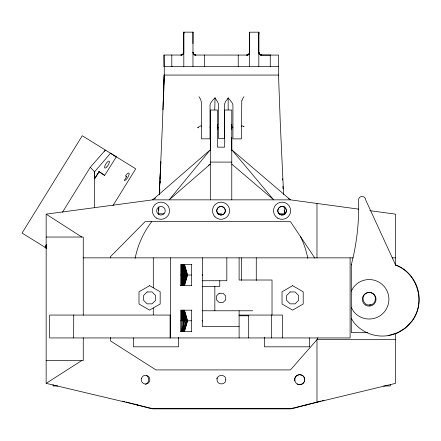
<?xml version="1.0" encoding="UTF-8"?>
<svg xmlns="http://www.w3.org/2000/svg" width="441" height="441" viewBox="0 0 441 441"><rect width="100%" height="100%" fill="white"/><g stroke="black" fill="none" stroke-linecap="round" stroke-linejoin="round"><path stroke-width="0.66" d="M53.091 384.585L53.091 385.958L57.837 385.958M164.024 55.031L164.102 66.464L164.024 55.031L182.144 55.042M171.808 55.037L171.808 66.47L172.359 66.492M183.82 33.588L183.82 32.16L183.809 66.475M192.965 66.475L192.976 32.16L183.765 32.154L183.759 52.181A2.861 2.861 0 0 1 180.898 55.037L182.976 54.204L183.715 52.92M192.965 43.604L192.976 32.16M204.398 66.481L204.404 55.053M210.318 199.85L210.318 124.329M217.474 124.329L217.474 147.167L224.623 147.167L224.623 110.029L231.773 110.029L231.773 129.334M231.773 199.85L231.773 124.329M238.223 66.497L238.228 55.064M249.623 53.565L249.628 32.182L258.839 32.187L258.823 66.503M249.672 66.503L249.628 32.182M258.779 53.57L258.784 32.187L258.834 34.31M270.261 66.508L270.267 55.081M278.514 66.514L278.519 55.081L260.333 55.075M390.362 384.585L390.362 385.958L383.587 385.958M214.756 109.781L215.043 97.93L217.766 102.202L218.593 104.478L218.615 138.65L224.337 138.65L224.359 104.462L225.676 101.336L228.438 97.869L227.942 98.376M163.738 92.401L164.124 75.058L278.69 75.058L278.69 66.475L164.019 66.464M164.124 75.058L162.327 127.085L159.3 194.453L160.838 161.77L160.055 179.112M162.988 109.743L163.837 86.397M163.892 85.063L164.278 75.725M158.672 207.127L158.341 213.802L164.046 213.802M181.306 331.367L181.802 320.783L181.268 310.199L181.835 320.783M158.721 210.462L158.903 207.127M159.719 191.785L159.863 189.117M160.182 183.114L160.292 181.113M241.503 126.28L242.032 125.812L243.614 126.363M215.043 97.93L215.065 98.459M181.819 285.597L182.883 275.013L181.819 264.429M181.89 285.597L182.954 275.013L181.89 264.429M181.89 331.367L182.883 320.783L181.819 310.199M183.814 52.181L182.921 54.204M247.555 54.971L246.762 55.064A2.861 2.861 0 0 0 249.623 52.209L249.237 53.637L248.189 54.678M182.398 285.597L183.985 275.013L182.398 264.429M182.513 285.597L184.095 275.013L182.513 264.429M182.398 331.367L183.985 320.783L182.398 310.199M182.513 331.367L184.095 320.783L182.513 310.199M183.009 285.597L185.11 275.013L183.009 264.429M183.158 285.597L185.253 275.013L183.158 264.429M183.158 331.367L185.11 320.783L183.009 310.199M183.831 285.597L186.411 275.013L183.831 264.429M183.831 331.367L186.411 320.783L183.831 310.199M183.643 285.597L186.234 275.013L183.643 264.429M183.643 331.367L186.234 320.783L183.643 310.199M351.301 264.964L353.908 253.762A230.72 230.72 0 0 0 358.643 202.342L358.566 200.087A3.561 3.561 0 0 1 362.039 196.438L363.831 196.868A3.561 3.561 0 0 1 365.688 199.905L395.566 264.964A36.774 36.774 0 0 1 412.126 320.91L405.516 327.872L397.33 332.889L388.124 335.612M184.514 285.597L187.574 275.013L184.514 264.429M184.514 331.367L187.574 320.783L184.514 310.199M184.294 285.597L187.364 275.013L184.294 264.429M184.294 331.367L187.364 320.783L184.294 310.199M210.032 127.73L210.296 127.173M46.404 244.237L45.164 247.357L46.255 248.134M249.578 52.953L248.84 54.232L247.5 54.965M317.829 337.817L316.974 339.664L290.454 369.916L155.954 369.916L110.542 340.937L110.542 337.508M351.301 291.137L353.462 287.35A19.74 19.74 0 0 1 382.446 284.677A19.74 19.74 0 0 1 382.584 313.777A19.74 19.74 0 0 1 353.577 311.385L351.301 307.482M62.479 212.242L90.273 167.321L105.377 150.056L104.655 151.219M46.603 245.025L45.164 247.357L46.322 248.101M114.958 155.982L116.264 156.924L104.644 175.419L99.192 171.494L94.572 178.958L94.572 171.819L110.498 153.225M112.995 205.534L135.712 168.826L82.263 135.751L22.05 233.052L46.553 248.217M94.683 178.423L99.192 171.494M243.934 96.717L242.759 98.591A8.434 4.686 -57.5 0 0 242.33 99.451L242.159 99.826A7.122 3.975 -57.4 0 0 242.032 100.129M46.564 245.874L45.164 247.357L46.779 248.349M214.497 98.431L214.971 97.996L214.999 98.387L214.789 98.161L213.455 99.479A9.2 3.148 -50 0 0 212.777 100.228L210.952 102.637L210.032 104.715L210.032 138.843L201.454 138.843L201.454 102.56L200.787 99.853A8.043 4.476 57.4 0 0 200.517 99.242A8.77 4.884 57.4 0 0 200.109 98.459L199.007 96.744M202.507 274.732L202.182 275.013L202.507 275.294M202.507 320.502L202.182 320.783L202.507 321.065M358.704 209.139L290.454 199.85L152.707 199.85L46.151 214.155L46.151 383.361L81.822 360.479M155.618 198.048L152.707 199.85L210.318 149.791L169.168 199.85L210.318 164.096L208.576 165.177M370.887 292.681A6.334 6.334 0 0 0 366.096 293.309C360.589 296.187 363.097 305.31 369.255 305.051C376.327 305.365 377.799 294.213 370.887 292.681M182.381 54.656L180.953 55.042M320.69 401.106L293.48 408.36A14.305 14.305 0 0 1 289.798 408.846L153.661 408.846A14.305 14.305 0 0 1 149.973 408.36L126.071 401.988M321.924 400.775L323.992 400.224M217.159 127.074L218.516 127.455A4.173 1.604 -50.1 0 1 218.626 127.94M369.255 305.051L370.887 304.836M194.415 55.048L248.167 55.07M270.774 55.075L261.64 55.07A2.861 2.861 0 0 1 258.779 52.209M210.318 162.09L231.773 162.09M217.43 213.797L221.476 213.797M278.91 213.802L284.61 213.802L284.236 206.46M46.151 237.037L83.261 237.037L83.261 315.216M83.129 257.853L353.186 257.853M392.143 257.853L395.56 257.853M191.846 264.429L180.749 264.429L180.749 285.597M180.749 275.013L183.985 275.013M184.095 275.013L185.11 275.013M185.253 275.013L186.234 275.013M186.411 275.013L187.364 275.013M187.574 275.013L191.333 275.013M202.121 280.735L226.823 280.735L226.823 257.853M180.363 285.597L191.846 285.597M202.121 286.457L219.756 286.457L219.756 280.735M191.846 310.199L180.749 310.199L180.749 331.367M202.507 310.773L252.704 310.773M238.972 315.061L282.438 315.061L282.438 337.949M239.11 315.778L248.878 315.778M180.749 320.783L183.985 320.783M184.095 320.783L185.11 320.783M186.234 320.783L185.253 320.783L183.158 310.199M186.411 320.783L187.364 320.783M187.574 320.783L191.333 320.783M239.11 326.671L202.507 326.671L202.507 257.853M180.363 331.367L191.846 331.367M367.805 332.558L351.301 332.558L351.301 264.429M395.56 339.664L316.974 339.664L316.974 402.291M309.604 346.819L264.385 346.819L264.385 337.315M46.151 360.479L83.261 360.479L83.261 337.784M195.032 54.949L195.826 55.048A2.861 2.861 0 0 1 192.965 52.187L193.296 53.615M369.955 210.671L395.56 214.155L395.56 265.311M231.883 126.782L232.92 127.747M46.151 383.361L153.01 408.68L290.454 408.68L395.56 383.361L395.56 333.148M122.769 401.106L124.836 401.657M260.951 54.976L259.165 53.637M194.343 54.662L195.087 54.949M297.179 384.001A5.005 5.005 0 0 0 304.687 379.668A5.005 5.005 0 0 0 297.179 375.33A5.005 5.005 0 0 0 297.179 384.001L299.682 384.673L302.201 384.001A4.972 4.972 0 0 0 304.538 380.952L304.538 378.35A4.972 4.972 0 0 0 302.201 375.297L299.682 374.624L297.179 375.297A4.967 4.967 0 0 0 294.836 378.35L294.836 380.952M395.566 264.964C417.462 272.913 426.171 302.322 412.126 320.91A36.774 36.774 0 0 1 353.798 322.426L351.301 318.352M288.105 198.422L290.454 199.85L231.773 149.791L273.69 199.85L231.773 164.096M116.264 156.924L110.333 153.121M104.644 175.419L98.905 171.758M46.151 214.155L81.822 237.037M259.617 54.232L261.689 55.075A2.861 2.861 0 0 1 258.828 52.214L259.214 53.642M194.398 54.662L193.351 53.615M228.438 98.437L229.48 99.484A9.195 3.131 49.9 0 1 230.169 100.234L231.983 102.632L232.92 104.704L232.92 138.882L241.503 138.882L241.745 100.995A6.411 3.578 -57.4 0 1 242.037 100.129M90.273 167.321L94.572 171.819L94.572 207.783M314.929 258.205L290.454 221.636L145.133 221.636L110.542 256.579L110.542 257.952M201.443 126.176L200.793 125.817L199.332 126.358A10.617 2.767 -46.7 0 0 198.77 126.672M181.89 310.199L182.954 320.783M282.472 178.66L282.549 180.027M282.885 186.19L283.039 188.924M284.225 210.462L284.406 213.802M283.618 194.453L280.443 127.085L278.514 75.058M228.151 98.167L228.184 109.787M258.784 32.187L258.784 33.615M192.921 32.16L192.921 32.54M183.77 32.154L183.77 33.588M350.104 257.853L350.104 337.949L49.673 337.949L49.673 315.061L170.452 315.061L170.452 257.853M316.974 203.461L316.974 257.853M309.472 337.878L309.472 346.819M272.02 315.061L272.02 280.018L239.11 280.018L239.11 257.853M271.628 315.061L271.628 337.949M256.271 257.853L256.271 280.443M248.691 315.778L248.691 337.949M241.409 257.853L241.409 280.344M239.11 310.773L239.11 337.949M231.773 137.487L231.773 150.475M217.474 129.334L217.474 110.029L210.318 110.029L210.318 129.334M214.844 286.457L214.844 310.773M210.318 137.487L210.318 150.475M191.333 264.429L191.333 285.597M191.333 310.199L191.333 331.367M178.566 337.315L178.566 346.819L133.353 346.819L133.353 337.878M164.261 66.475L164.261 75.058M153.292 257.853L153.292 287.819M153.292 307.983L153.292 314.797M73.73 315.061L73.653 337.949M249.672 52.209A2.861 2.861 0 0 1 246.811 55.07M216.801 378.797A5.005 5.005 0 0 1 217.027 377.954M146.28 375.33A5.005 5.005 0 0 1 145.486 384.37M137.961 405.158A14.305 14.305 0 0 1 136.556 404.706M136.104 404.524A14.305 14.305 0 0 1 135.205 404.11M308.248 404.11A14.305 14.305 0 0 1 307.355 404.524M306.903 404.706A14.305 14.305 0 0 1 305.497 405.158M243.619 126.369A10.606 2.74 46.6 0 1 244.182 126.688M135.122 258.382A87.996 87.996 0 0 1 151.687 221.707M300.558 236.718A87.996 87.996 0 0 1 307.829 258.382M181.802 275.013L181.268 285.597L181.835 275.013L181.306 264.429L181.802 275.013M225.831 379.651C226.057 385.302 216.823 385.302 217.033 379.651C216.823 373.996 226.057 374.001 225.831 379.651M141.39 378.527C140.916 380.379 141.754 382.441 143.413 383.411A4.349 4.349 0 0 0 146.715 383.846C150.883 382.931 150.883 376.366 146.715 375.456A4.349 4.349 0 0 0 143.413 375.886L142.509 376.581L141.39 378.527M126.611 176.72L124.356 180.369A4.289 1.34 -58.2 0 0 127.752 177.425A4.289 1.34 -58.2 0 0 128.871 173.07A4.289 1.34 -58.2 0 0 125.476 176.014L126.611 176.72M147.123 291.953L143.639 295.437L143.639 300.365L147.123 303.849L152.051 303.849L155.535 300.365L155.535 295.437L152.051 291.953L147.123 291.953M219.188 293.276L216.476 295.983L216.476 299.814L219.188 302.526L223.019 302.526L225.726 299.814L225.726 295.983L223.019 293.276L219.188 293.276M290.156 291.953L286.672 295.437L286.672 300.365L290.156 303.849L295.084 303.849L298.563 300.365L298.563 295.437L295.084 291.953L290.156 291.953M197.788 127.306L198.362 127.835L197.788 127.306M149.587 285.68L139.003 291.788L139.003 304.009L149.587 310.122L160.171 304.009L160.171 291.788L149.587 285.68M292.62 285.68L282.036 291.788L282.036 304.009L292.62 310.122L303.204 304.009L303.204 291.788L292.62 285.68M170.215 337.949L170.215 315.061L170.209 337.949M365.28 304.946A6.869 6.869 0 0 0 376.03 299.841A6.869 6.869 0 0 0 366.234 293.083A6.869 6.869 0 0 0 365.28 304.946M106.86 166.896A4.079 1.273 -58.2 0 0 109.142 161.114A4.079 1.273 -58.2 0 0 104.986 165.733A4.079 1.273 -58.2 0 0 106.86 166.896M218.014 213.775A4.289 4.289 0 0 0 225.191 211.851A4.289 4.289 0 0 0 219.938 206.597A4.289 4.289 0 0 0 218.014 213.775M279.925 214.458A4.289 4.289 0 0 0 286.363 210.743A4.289 4.289 0 0 0 279.925 207.027A4.289 4.289 0 0 0 279.925 214.458A4.289 4.289 0 0 0 286.363 210.743A4.289 4.289 0 0 0 279.925 207.027A4.289 4.289 0 0 0 279.925 214.458M158.793 214.458A4.289 4.289 0 0 0 165.232 210.743A4.289 4.289 0 0 0 158.793 207.027A4.289 4.289 0 0 0 158.793 214.458M156.649 218.174A8.583 8.583 0 0 0 169.52 210.743A8.583 8.583 0 0 0 156.649 203.312A8.583 8.583 0 0 0 156.649 218.174M214.976 216.812A8.583 8.583 0 0 0 229.337 212.964A8.583 8.583 0 0 0 218.824 202.452A8.583 8.583 0 0 0 214.976 216.812M277.78 218.174A8.583 8.583 0 0 0 290.652 210.743A8.583 8.583 0 0 0 277.78 203.312A8.583 8.583 0 0 0 277.78 218.174M218.901 214.458A4.289 4.289 0 0 0 225.34 210.743A4.289 4.289 0 0 0 218.901 207.027A4.289 4.289 0 0 0 218.901 214.458"/></g></svg>
